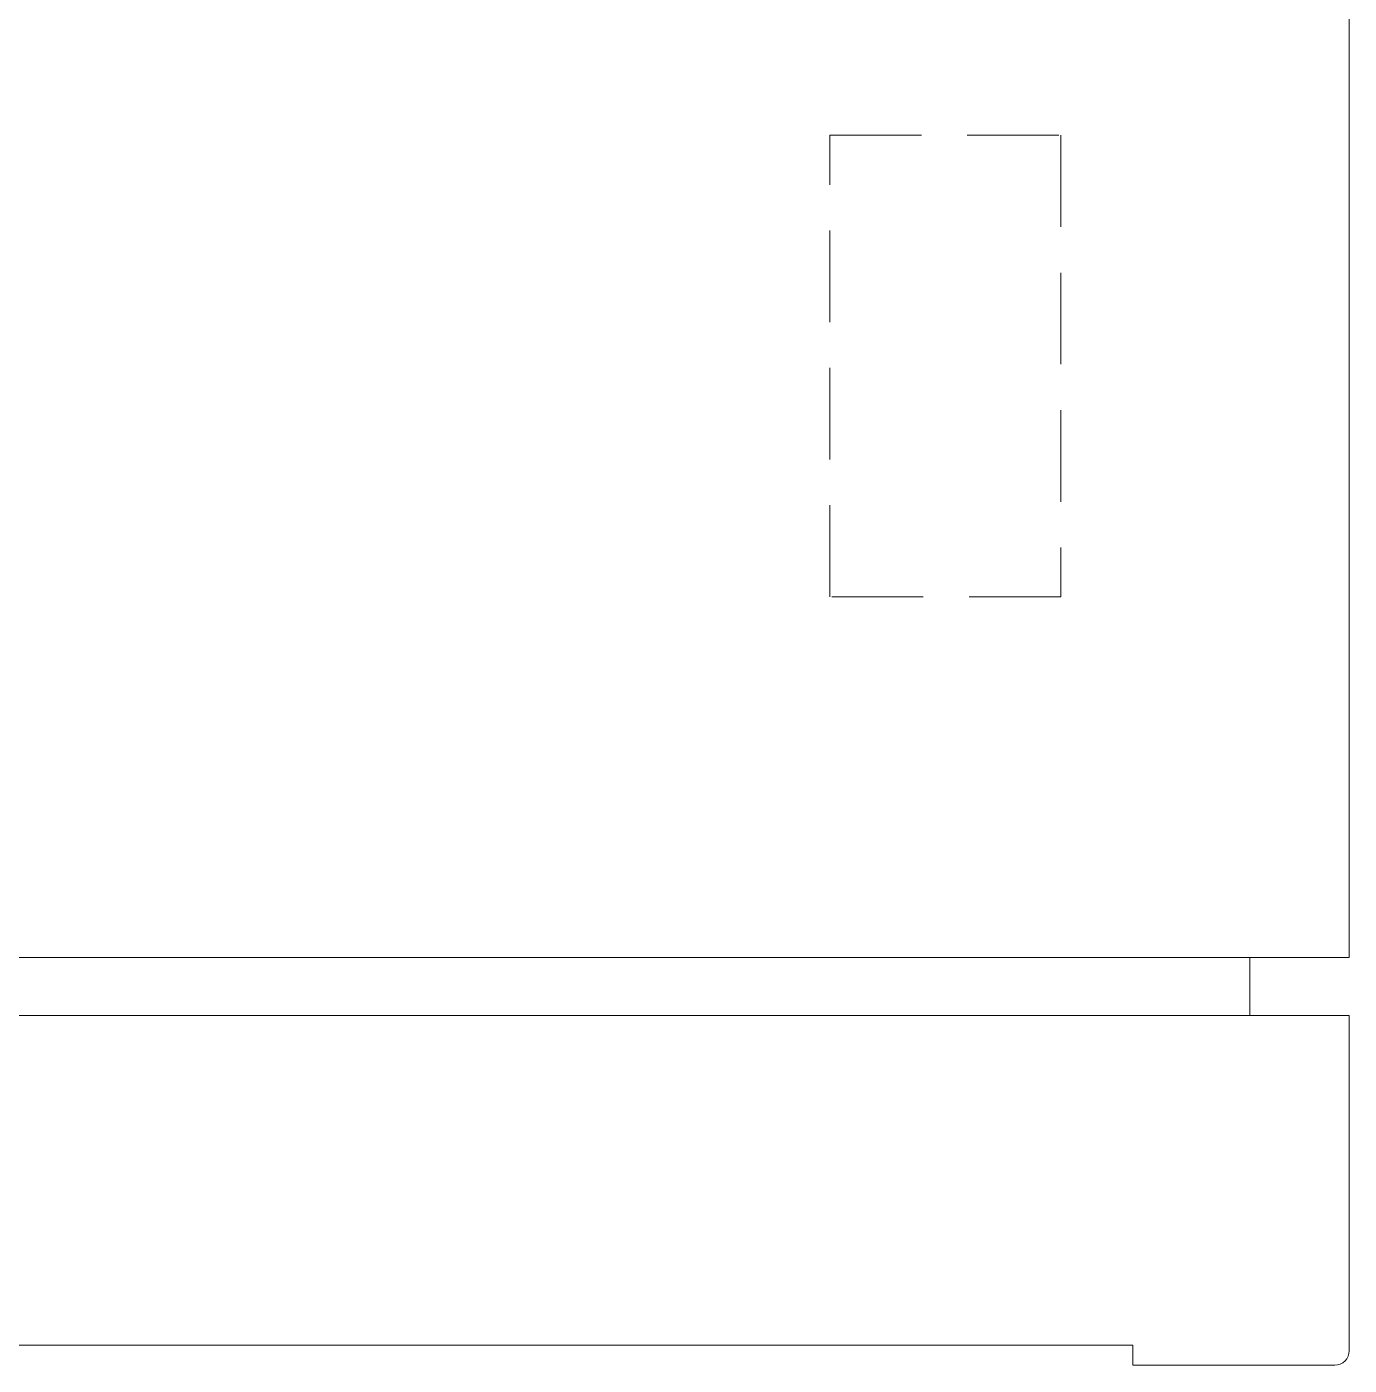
# Model space of a CAD drawing. Header units: millimetres. Extents: x -20000 to 230000, y -17405 to 24510.
# Drawn here: x 45290.8 to 45382.5, y -15539.1 to -15446.4 of the extents above; entities that cross this region are included whole.
import ezdxf

# ---------------------------------------------------------------- set-up
doc = ezdxf.new("R2010")
doc.units = ezdxf.units.MM
doc.linetypes.add('CACHE', pattern=[9.525, 6.35, -3.175])
doc.layers.get('0').update_dxf_attribs({"lineweight": 13})
doc.layers.add('1 - PVC', color=7, linetype='Continuous', lineweight=13)

# ---------------------------------------------------------------- blocks, each defined once
blk = doc.blocks.new('Rehau - VR MB 190 - Vue de dessus de la joue droite')
at = {"layer": '1 - PVC', "linetype": 'ByBlock'}
for p, q in [((0, -40.291), (0, -193.8)), ((-6.902, -193.8), (0, -193.8)), ((-6.902, -193.8), (-6.902, -197.822)), ((0, -197.822), (-6.902, -197.822)), ((0, -221.058), (0, -197.822)), ((-15, -220.658), (-15, -222.058)), ((-1, -222.058), (-15, -222.058))]:
    blk.add_line(p, q, dxfattribs=at)
at = {"layer": '1 - PVC', "linetype": 'CACHE'}
blk.add_lwpolyline([(-20, -168.8), (-36, -168.8), (-36, -136.8), (-20, -136.8)], close=True, dxfattribs=at)
at = {"layer": '1 - PVC', "linetype": 'ByBlock'}
blk.add_lwpolyline([(-1, -222.058), (-0.805, -222.038), (-0.617, -221.982), (-0.444, -221.889), (-0.293, -221.764), (-0.168, -221.613), (-0.076, -221.44), (-0.019, -221.252), (0, -221.058)], dxfattribs=at)
blk = doc.blocks.new('*U214')
at = {"layer": '1 - PVC', "linetype": 'ByBlock'}
for p, q in [((6.902, -193.8), (758.098, -193.8)), ((758.098, -197.822), (6.902, -197.822)), ((15, -220.658), (750, -220.658))]:
    blk.add_line(p, q, dxfattribs=at)
at = {"linetype": 'ByBlock'}
blk.add_blockref('Rehau - VR MB 190 - Vue de dessus de la joue droite', (765, 0), dxfattribs=at)

msp = doc.modelspace()

# ---------------------------------------------------------------- block references
msp.add_blockref('*U214', (44617.5, -15317.072))

doc.saveas('drawing.dxf')
